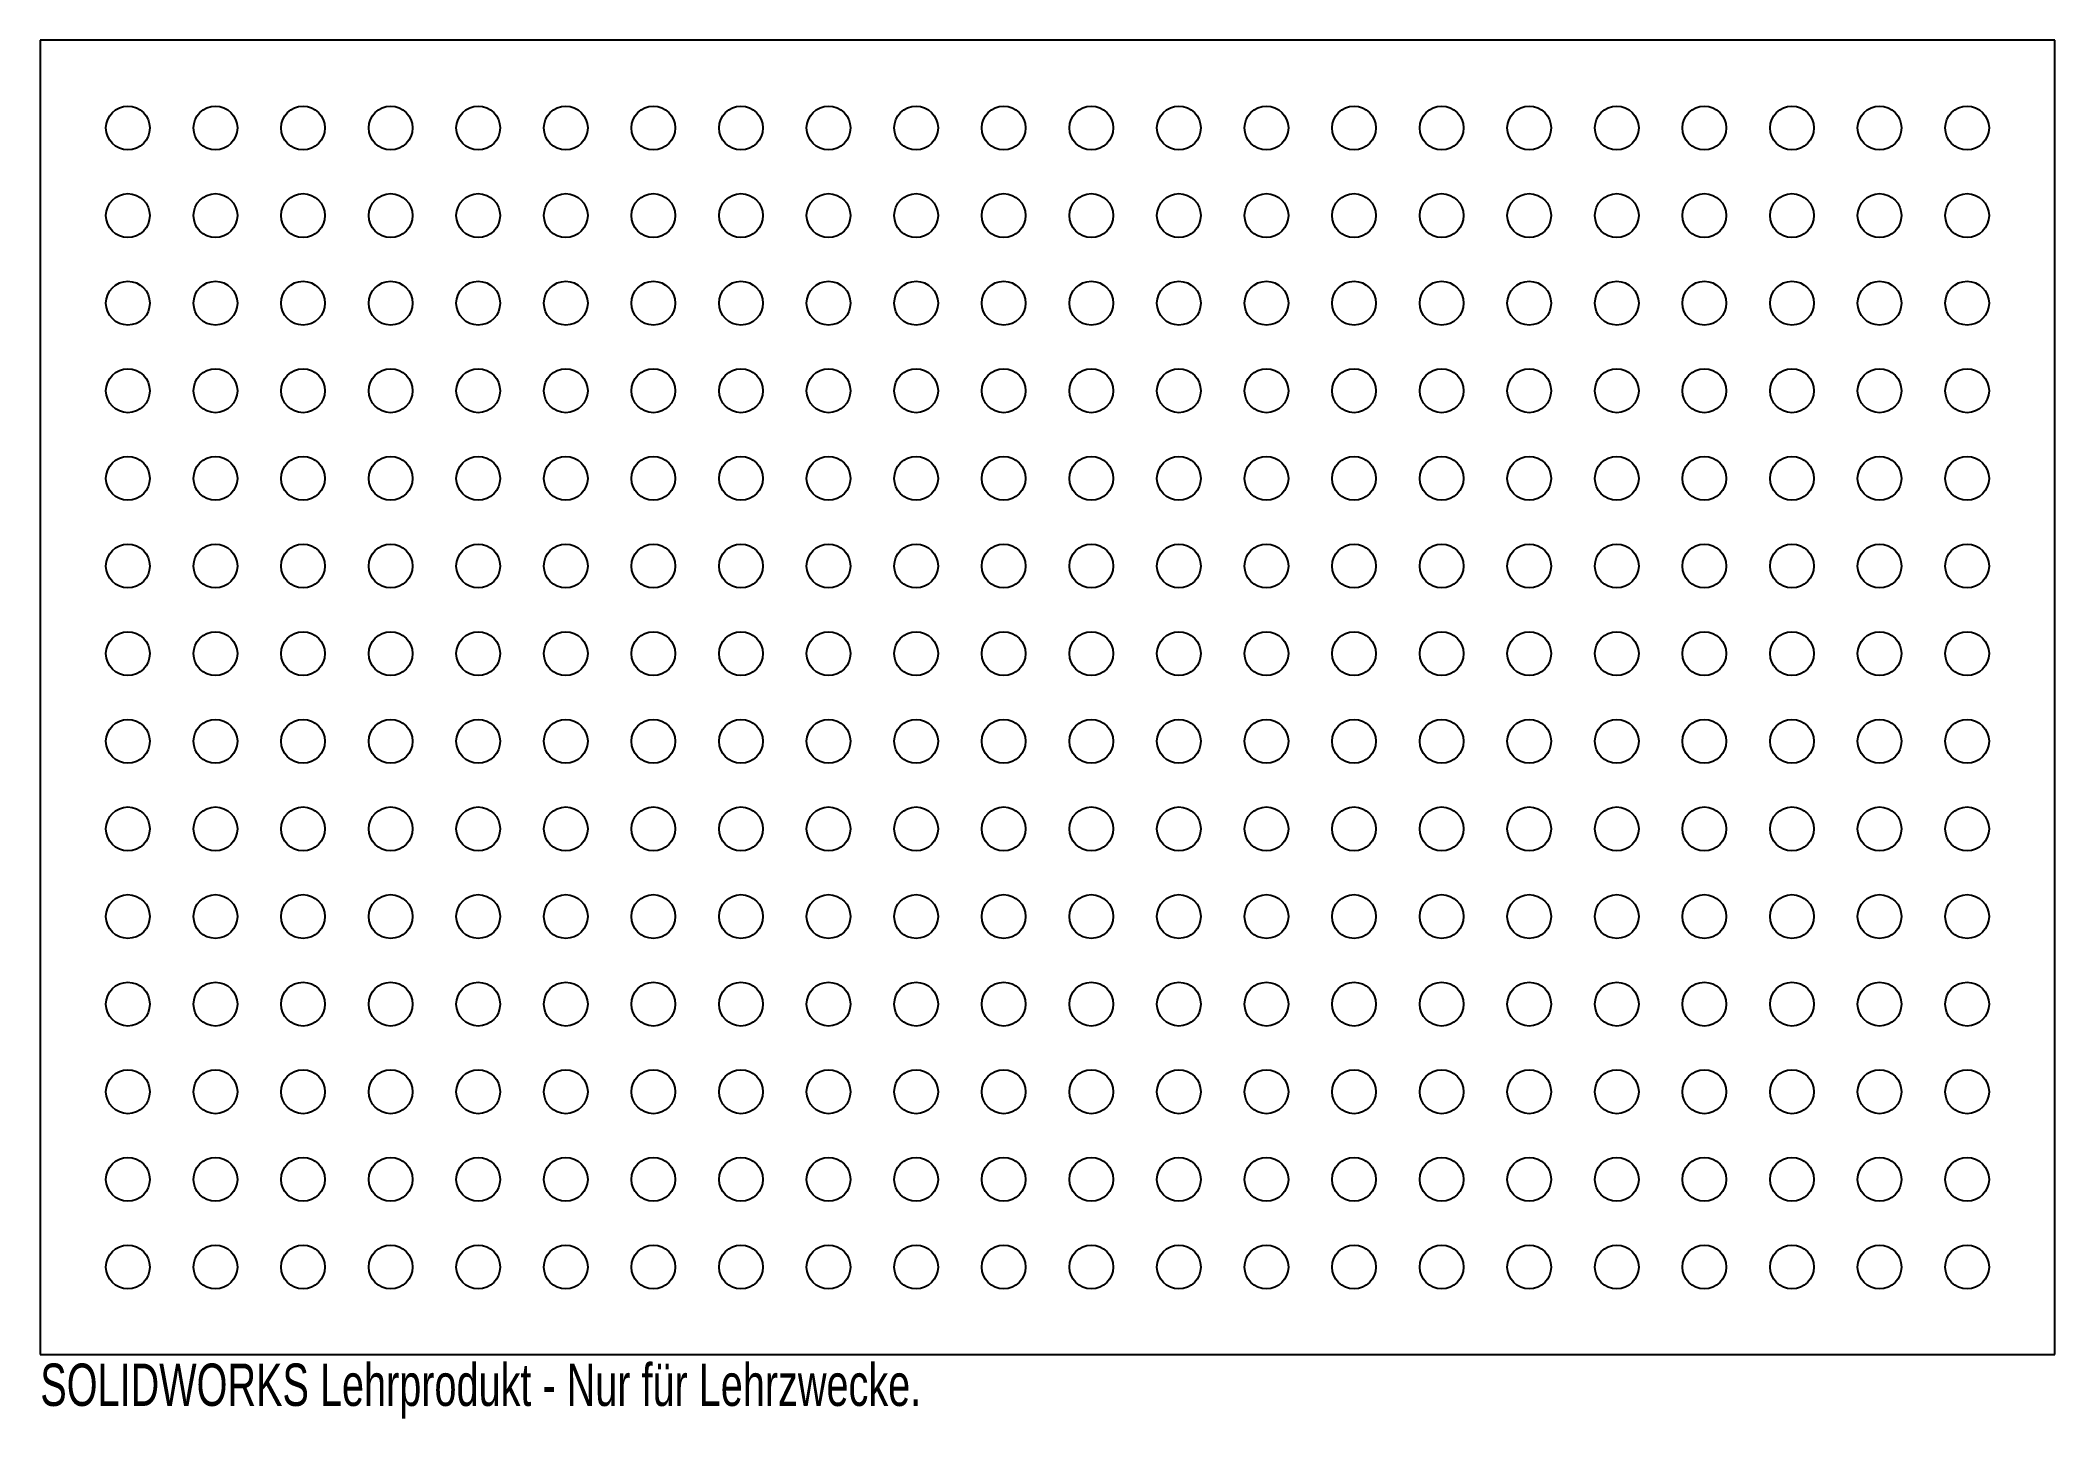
# Model space of a CAD drawing. Header units: millimetres. Extents: x -115 to 115, y -82 to 75.
import ezdxf

# ---------------------------------------------------------------- set-up
doc = ezdxf.new("R2010")
doc.units = ezdxf.units.MM
doc.styles.add('SLDTEXTSTYLE0', font='TXT', dxfattribs={"width": 0.7})

msp = doc.modelspace()

# ---------------------------------------------------------------- linework, layer by layer
at = {"color": 7, "linetype": 'Continuous', "lineweight": 25}
for p, q in [((-115, 75), (-115, -75)), ((115, 75), (-115, 75)), ((115, -75), (115, 75)), ((-115, -75), (115, -75))]:
    msp.add_line(p, q, dxfattribs=at)
for centre in [(-105, 65), (-95, 65), (-85, 65), (-75, 65), (-65, 65), (-55, 65), (-45, 65), (-35, 65), (-25, 65), (-15, 65), (-5, 65), (5, 65), (15, 65), (25, 65), (35, 65), (45, 65), (55, 65), (65, 65), (75, 65), (85, 65), (95, 65), (105, 65), (-105, 55), (-95, 55), (-75, 55), (-65, 55), (-55, 55), (-45, 55), (-35, 55), (-25, 55), (-15, 55), (-5, 55), (5, 55), (15, 55), (25, 55), (35, 55), (45, 55), (55, 55), (65, 55), (85, 55), (95, 55), (-85, 55), (75, 55), (105, 55), (-105, 45), (-95, 45), (-85, 45), (-75, 45), (-65, 45), (-55, 45), (-45, 45), (-35, 45), (-25, 45), (-15, 45), (-5, 45), (5, 45), (15, 45), (25, 45), (35, 45), (45, 45), (55, 45), (65, 45), (75, 45), (85, 45), (95, 45), (105, 45), (-105, 35), (-95, 35), (-85, 35), (-75, 35), (-65, 35), (-55, 35), (-45, 35), (-35, 35), (-25, 35), (-15, 35), (-5, 35), (5, 35), (15, 35), (25, 35), (35, 35), (45, 35), (55, 35), (65, 35), (75, 35), (85, 35), (95, 35), (105, 35), (-105, 25), (-95, 25), (-85, 25), (-75, 25), (-65, 25), (-55, 25), (-45, 25), (-35, 25), (-25, 25), (-15, 25), (-5, 25), (5, 25), (15, 25), (25, 25), (35, 25), (45, 25), (55, 25), (65, 25), (75, 25), (85, 25), (95, 25), (105, 25), (-105, 15), (-95, 15), (-85, 15), (-75, 15), (-65, 15), (-55, 15), (-45, 15), (-35, 15), (-25, 15), (-15, 15), (-5, 15), (5, 15), (15, 15), (25, 15), (35, 15), (45, 15), (55, 15), (65, 15), (75, 15), (85, 15), (95, 15), (105, 15), (-105, 5), (-95, 5), (-85, 5), (-75, 5), (-65, 5), (-55, 5), (-45, 5), (-35, 5), (-25, 5), (-15, 5), (-5, 5), (5, 5), (15, 5), (25, 5), (35, 5), (45, 5), (55, 5), (65, 5), (75, 5), (85, 5), (95, 5), (105, 5), (-105, -5), (-95, -5), (-85, -5), (-75, -5), (-65, -5), (-55, -5), (-45, -5), (-35, -5), (-25, -5), (-15, -5), (-5, -5), (5, -5), (15, -5), (25, -5), (35, -5), (45, -5), (55, -5), (65, -5), (75, -5), (85, -5), (95, -5), (105, -5), (-105, -15), (-95, -15), (-85, -15), (-75, -15), (-65, -15), (-55, -15), (-45, -15), (-35, -15), (-25, -15), (-15, -15), (-5, -15), (5, -15), (15, -15), (25, -15), (35, -15), (45, -15), (55, -15), (65, -15), (75, -15), (85, -15), (95, -15), (105, -15), (-105, -25), (-95, -25), (-85, -25), (-75, -25), (-65, -25), (-55, -25), (-45, -25), (-35, -25), (-25, -25), (-15, -25), (-5, -25), (5, -25), (15, -25), (25, -25), (35, -25), (45, -25), (55, -25), (65, -25), (75, -25), (85, -25), (95, -25), (105, -25), (-105, -35), (-95, -35), (-85, -35), (-75, -35), (-65, -35), (-55, -35), (-45, -35), (-35, -35), (-25, -35), (-15, -35), (-5, -35), (5, -35), (15, -35), (25, -35), (35, -35), (45, -35), (55, -35), (65, -35), (75, -35), (85, -35), (95, -35), (105, -35), (-105, -45), (-95, -45), (-85, -45), (-75, -45), (-65, -45), (-55, -45), (-45, -45), (-35, -45), (-25, -45), (-15, -45), (-5, -45), (5, -45), (15, -45), (25, -45), (35, -45), (45, -45), (55, -45), (65, -45), (75, -45), (85, -45), (95, -45), (105, -45), (-105, -55), (-95, -55), (-85, -55), (-75, -55), (-65, -55), (-55, -55), (-45, -55), (-35, -55), (-25, -55), (-15, -55), (-5, -55), (5, -55), (15, -55), (25, -55), (35, -55), (45, -55), (55, -55), (65, -55), (75, -55), (85, -55), (95, -55), (105, -55), (-105, -65), (-95, -65), (-85, -65), (-75, -65), (-65, -65), (-55, -65), (-45, -65), (-35, -65), (-25, -65), (-15, -65), (-5, -65), (5, -65), (15, -65), (25, -65), (35, -65), (45, -65), (55, -65), (65, -65), (75, -65), (85, -65), (95, -65), (105, -65)]:
    msp.add_circle(centre, 2.5, dxfattribs=at)

# ---------------------------------------------------------------- texts
at = {"color": 7, "linetype": 'Continuous', "insert": (-115, -76.02), "char_height": 4.8336, "attachment_point": 1, "style": 'SLDTEXTSTYLE0'}
msp.add_mtext('SOLIDWORKS Lehrprodukt - Nur für Lehrzwecke.', dxfattribs=at)

doc.saveas('drawing.dxf')
